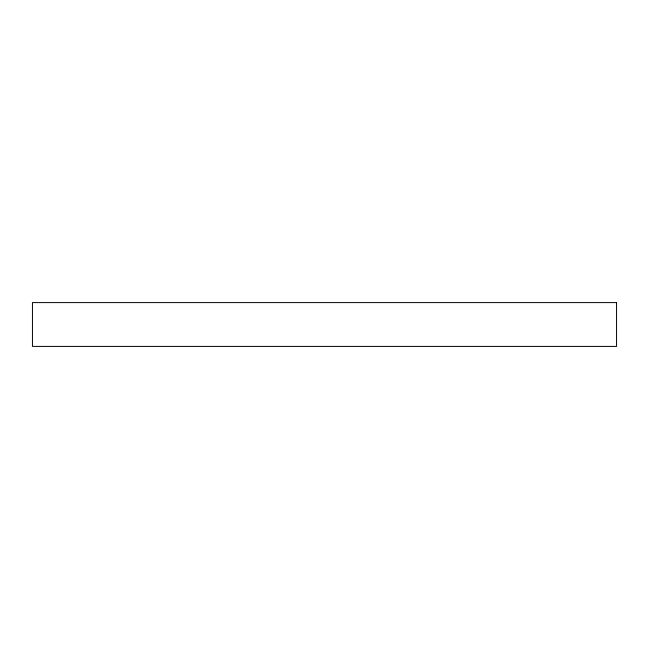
<?xml version="1.0" encoding="UTF-8"?>
<svg xmlns="http://www.w3.org/2000/svg" width="649" height="649" viewBox="0 0 649 649"><rect width="100%" height="100%" fill="white"/><g stroke="black" fill="none" stroke-linecap="round" stroke-linejoin="round"><path stroke-width="0.97" d="M616.55 302.596L32.45 302.596L32.45 346.404L616.55 346.404L616.55 302.596"/></g></svg>
